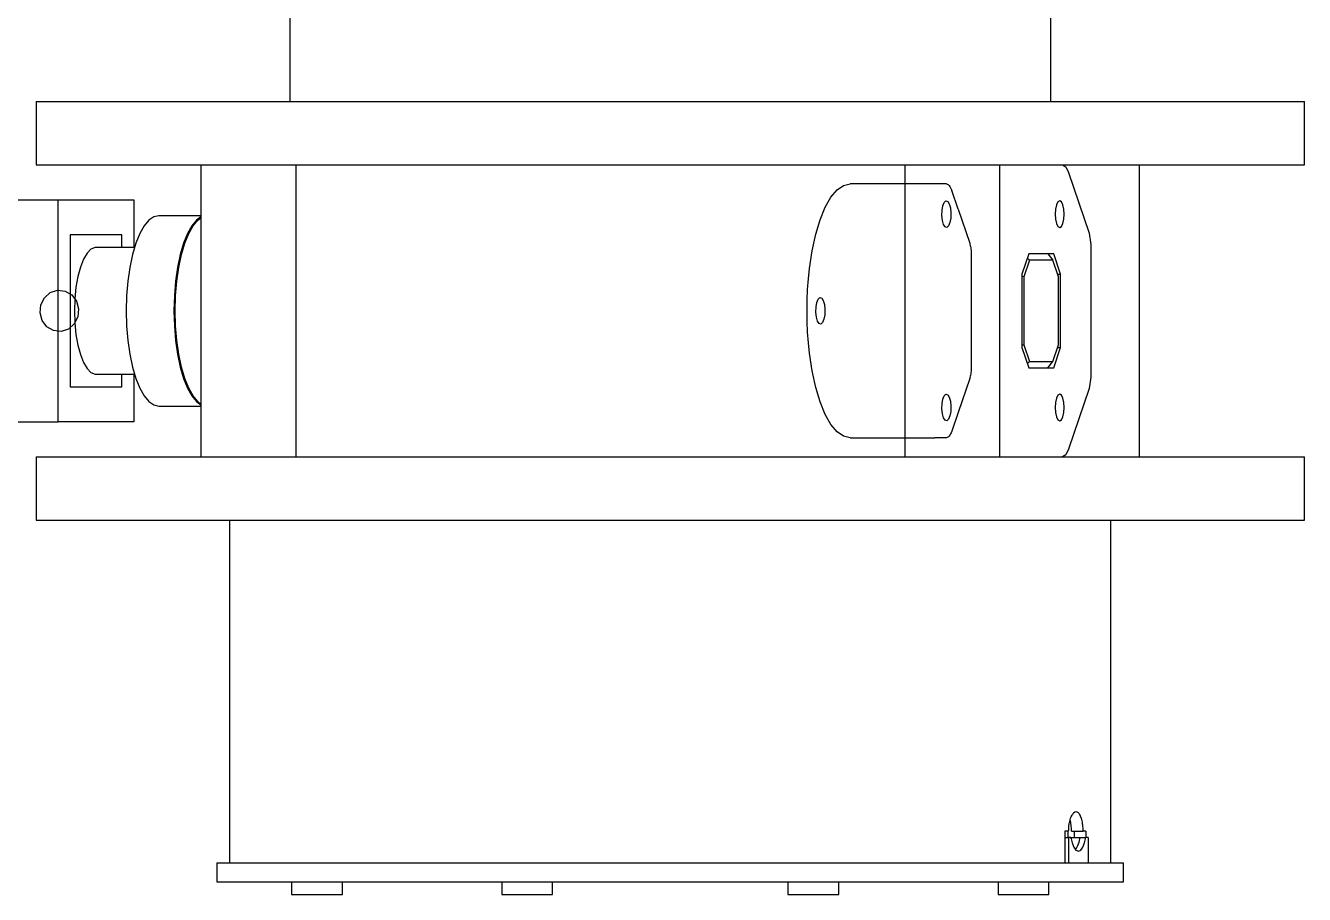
# Model space of a CAD drawing. Header units: millimetres. Extents: x 0 to 420, y 0 to 297.
# Drawn here: x 75.18 to 95.34, y 141.97 to 155.67 of the extents above; entities that cross this region are included whole.
import ezdxf

# ---------------------------------------------------------------- set-up
doc = ezdxf.new("R2010")
doc.units = ezdxf.units.MM

msp = doc.modelspace()

# ---------------------------------------------------------------- linework, layer by layer
at = {"color": 7, "linetype": 'Continuous', "lineweight": 25}
for p, q in [((79.34, 155.971), (79.34, 154.471)), ((91.34, 154.471), (91.34, 155.971)), ((75.34, 154.471), (75.34, 153.471)), ((75.34, 154.471), (95.34, 154.471)), ((95.34, 153.471), (95.34, 154.471)), ((75.34, 153.471), (95.34, 153.471)), ((77.941, 153.471), (77.941, 148.871)), ((79.441, 148.871), (79.441, 153.471)), ((89.039, 153.471), (89.039, 148.871)), ((90.539, 148.871), (90.539, 153.471)), ((91.525, 153.471), (91.577, 153.441)), ((92.739, 148.871), (92.739, 153.471)), ((91.577, 153.441), (91.621, 153.354)), ((91.621, 153.354), (91.947, 152.395)), ((71.459, 152.921), (75.691, 152.921)), ((75.691, 149.421), (75.691, 152.921)), ((75.691, 152.921), (76.882, 152.921)), ((76.882, 152.921), (76.882, 152.171)), ((77.941, 152.671), (77.274, 152.671)), ((75.878, 152.371), (75.878, 149.971)), ((76.695, 152.371), (75.878, 152.371)), ((76.695, 152.171), (76.695, 152.371)), ((91.947, 152.395), (91.973, 152.216)), ((76.893, 152.171), (76.286, 152.171)), ((90.993, 152.071), (90.883, 151.75)), ((91.387, 152.071), (90.993, 152.071)), ((91.293, 152.071), (91.373, 151.971)), ((91.496, 151.75), (91.387, 152.071)), ((91.973, 152.216), (91.973, 150.126)), ((91.007, 151.971), (90.917, 151.709)), ((91.007, 151.971), (90.97, 152.005)), ((91.373, 151.971), (91.007, 151.971)), ((91.462, 151.709), (91.373, 151.971)), ((90.883, 151.75), (90.883, 150.592)), ((90.917, 151.709), (90.883, 151.72)), ((90.917, 151.709), (90.917, 150.634)), ((91.448, 151.75), (91.496, 151.75)), ((91.462, 150.634), (91.462, 151.709)), ((91.496, 150.592), (91.496, 151.75)), ((90.917, 150.634), (90.883, 150.623)), ((90.917, 150.634), (91.007, 150.371)), ((91.373, 150.371), (91.462, 150.634)), ((90.883, 150.592), (90.993, 150.271)), ((91.387, 150.271), (91.496, 150.592)), ((91.448, 150.592), (91.496, 150.592)), ((91.007, 150.371), (90.97, 150.337)), ((90.993, 150.271), (91.387, 150.271)), ((91.007, 150.371), (91.373, 150.371)), ((91.293, 150.271), (91.373, 150.371)), ((76.286, 150.171), (76.893, 150.171)), ((76.695, 149.971), (76.695, 150.171)), ((76.882, 150.171), (76.882, 149.421)), ((91.973, 150.126), (91.947, 149.947)), ((75.878, 149.971), (76.695, 149.971)), ((91.947, 149.947), (91.621, 148.989)), ((77.274, 149.671), (77.941, 149.671)), ((71.459, 149.421), (75.691, 149.421)), ((76.882, 149.421), (75.691, 149.421)), ((75.34, 148.871), (75.34, 147.871)), ((75.34, 148.871), (95.34, 148.871)), ((91.577, 148.902), (91.525, 148.871)), ((91.621, 148.989), (91.577, 148.902)), ((95.34, 147.871), (95.34, 148.871)), ((75.34, 147.871), (95.34, 147.871)), ((78.39, 147.871), (78.39, 142.471)), ((92.29, 142.471), (92.29, 147.871)), ((91.617, 142.971), (91.565, 142.971)), ((91.565, 142.971), (91.565, 142.471)), ((91.57, 142.871), (91.57, 142.971)), ((91.609, 142.971), (91.609, 142.871)), ((91.667, 142.971), (91.851, 142.971)), ((91.708, 142.971), (91.708, 142.871)), ((91.892, 142.971), (91.851, 142.971)), ((91.892, 142.971), (91.892, 142.871)), ((91.565, 142.871), (91.62, 142.871)), ((91.62, 142.871), (91.62, 142.471)), ((91.659, 142.871), (91.62, 142.871)), ((91.663, 142.846), (91.663, 142.871)), ((91.663, 142.871), (91.801, 142.871)), ((91.801, 142.871), (91.893, 142.871)), ((91.932, 142.871), (91.893, 142.871)), ((91.932, 142.871), (91.932, 142.471)), ((78.19, 142.471), (78.19, 142.171)), ((78.19, 142.471), (92.49, 142.471)), ((92.49, 142.171), (92.49, 142.471)), ((78.19, 142.171), (92.49, 142.171)), ((79.37, 142.171), (79.37, 141.971)), ((80.17, 141.971), (80.17, 142.171)), ((82.684, 142.171), (82.684, 141.971)), ((83.484, 141.971), (83.484, 142.171)), ((87.197, 142.171), (87.197, 141.971)), ((87.997, 141.971), (87.997, 142.171)), ((90.511, 142.171), (90.511, 141.971)), ((91.311, 141.971), (91.311, 142.171)), ((79.37, 141.971), (80.17, 141.971)), ((82.684, 141.971), (83.484, 141.971)), ((87.197, 141.971), (87.997, 141.971)), ((90.511, 141.971), (91.311, 141.971))]:
    msp.add_line(p, q, dxfattribs=at)
at = {"color": 7, "linetype": 'Continuous'}
for p, q in [((89.514, 153.171), (88.178, 153.171)), ((89.695, 153.171), (89.514, 153.171)), ((89.879, 152.772), (89.778, 153.069)), ((89.879, 152.772), (90.062, 152.236)), ((90.084, 152.08), (90.084, 150.263)), ((90.062, 150.107), (89.879, 149.57)), ((89.879, 149.57), (89.778, 149.273)), ((88.178, 149.171), (89.514, 149.171)), ((89.695, 149.171), (89.514, 149.171))]:
    msp.add_line(p, q, dxfattribs=at)
at = {"color": 7, "linetype": 'Continuous', "flags": 128}
for points in [[(87.536, 151.838), (87.578, 152.119), (87.635, 152.378), (87.704, 152.608), (87.785, 152.804), (87.875, 152.962), (87.972, 153.077), (88.073, 153.148), (88.178, 153.171)], [(89.695, 153.171), (89.706, 153.17), (89.718, 153.165), (89.729, 153.156), (89.74, 153.145), (89.75, 153.13), (89.76, 153.113), (89.77, 153.092), (89.778, 153.069)], [(89.764, 152.634), (89.75, 152.562), (89.729, 152.51), (89.702, 152.486), (89.674, 152.494), (89.65, 152.533), (89.632, 152.597), (89.624, 152.675), (89.627, 152.757), (89.64, 152.829), (89.662, 152.881), (89.688, 152.904), (89.716, 152.896), (89.741, 152.857), (89.758, 152.794), (89.766, 152.715), (89.764, 152.634)], [(90.062, 152.236), (90.067, 152.22), (90.071, 152.202), (90.075, 152.184), (90.078, 152.164), (90.081, 152.144), (90.083, 152.123), (90.084, 152.102), (90.084, 152.08)], [(87.536, 150.505), (87.519, 150.667), (87.507, 150.833), (87.499, 151.002), (87.497, 151.171), (87.499, 151.341), (87.507, 151.509), (87.519, 151.675), (87.536, 151.838)], [(75.618, 150.86), (75.513, 150.92), (75.438, 151.019), (75.403, 151.14), (75.415, 151.266), (75.472, 151.378), (75.564, 151.458), (75.678, 151.495), (75.797, 151.482), (75.902, 151.422), (75.977, 151.324), (76.012, 151.202), (76, 151.076), (75.943, 150.965), (75.851, 150.884), (75.737, 150.848), (75.618, 150.86)], [(87.776, 151.11), (87.763, 151.038), (87.742, 150.986), (87.715, 150.962), (87.687, 150.97), (87.663, 151.009), (87.645, 151.073), (87.637, 151.151), (87.64, 151.233), (87.653, 151.305), (87.675, 151.357), (87.701, 151.38), (87.729, 151.372), (87.754, 151.333), (87.771, 151.27), (87.779, 151.191), (87.776, 151.11)], [(88.178, 149.171), (88.073, 149.195), (87.972, 149.265), (87.875, 149.381), (87.785, 149.538), (87.704, 149.735), (87.635, 149.965), (87.578, 150.223), (87.536, 150.505)], [(90.084, 150.263), (90.084, 150.241), (90.083, 150.22), (90.081, 150.199), (90.078, 150.178), (90.075, 150.159), (90.071, 150.14), (90.067, 150.123), (90.062, 150.107)], [(89.764, 149.586), (89.75, 149.514), (89.729, 149.462), (89.702, 149.438), (89.674, 149.446), (89.65, 149.485), (89.632, 149.549), (89.624, 149.627), (89.627, 149.709), (89.64, 149.781), (89.662, 149.833), (89.688, 149.856), (89.716, 149.848), (89.741, 149.809), (89.758, 149.746), (89.766, 149.667), (89.764, 149.586)], [(89.778, 149.273), (89.77, 149.25), (89.76, 149.23), (89.75, 149.212), (89.74, 149.198), (89.729, 149.186), (89.718, 149.178), (89.706, 149.173), (89.695, 149.171)]]:
    msp.add_lwpolyline(points, dxfattribs=at)
at = {"color": 7, "linetype": 'Continuous', "lineweight": 25, "flags": 128}
for points in [[(91.41, 152.695), (91.416, 152.615), (91.431, 152.547), (91.454, 152.501), (91.482, 152.485), (91.509, 152.501), (91.532, 152.547), (91.548, 152.615), (91.553, 152.695), (91.548, 152.776), (91.532, 152.844), (91.509, 152.889), (91.482, 152.905), (91.454, 152.889), (91.431, 152.844), (91.416, 152.776), (91.41, 152.695)], [(77.274, 152.671), (77.198, 152.655), (77.119, 152.601), (77.045, 152.512), (76.976, 152.39), (76.914, 152.237), (76.862, 152.057), (76.819, 151.856), (76.788, 151.637), (76.769, 151.407), (76.763, 151.171), (76.769, 150.935), (76.788, 150.705), (76.819, 150.487), (76.862, 150.285), (76.914, 150.106), (76.976, 149.953), (77.045, 149.83), (77.119, 149.741), (77.198, 149.688), (77.274, 149.671)], [(77.941, 152.651), (77.872, 152.601), (77.797, 152.512), (77.728, 152.39), (77.666, 152.237), (77.614, 152.057), (77.572, 151.856), (77.541, 151.637), (77.522, 151.407), (77.515, 151.171), (77.522, 150.935), (77.541, 150.705), (77.572, 150.487), (77.614, 150.285), (77.666, 150.106), (77.728, 149.953), (77.797, 149.83), (77.872, 149.741), (77.941, 149.692)], [(77.941, 149.702), (77.89, 149.741), (77.816, 149.83), (77.747, 149.953), (77.685, 150.106), (77.633, 150.285), (77.59, 150.487), (77.559, 150.705), (77.54, 150.935), (77.534, 151.171), (77.54, 151.407), (77.559, 151.637), (77.59, 151.856), (77.633, 152.057), (77.685, 152.237), (77.747, 152.39), (77.816, 152.512), (77.89, 152.601), (77.941, 152.64)], [(76.286, 152.171), (76.27, 152.17), (76.206, 152.143), (76.145, 152.081), (76.089, 151.986), (76.04, 151.861), (76, 151.712), (75.97, 151.543), (75.952, 151.36), (75.946, 151.171)], [(75.946, 151.171), (75.952, 150.982), (75.97, 150.8), (76, 150.631), (76.04, 150.481), (76.089, 150.357), (76.145, 150.262), (76.206, 150.199), (76.27, 150.172), (76.286, 150.171)], [(91.41, 149.647), (91.416, 149.567), (91.431, 149.499), (91.454, 149.453), (91.482, 149.437), (91.509, 149.453), (91.532, 149.499), (91.548, 149.567), (91.553, 149.647), (91.548, 149.728), (91.532, 149.796), (91.509, 149.841), (91.482, 149.857), (91.454, 149.841), (91.431, 149.796), (91.416, 149.728), (91.41, 149.647)], [(91.659, 142.871), (91.676, 142.784), (91.704, 142.715), (91.738, 142.67), (91.776, 142.655), (91.814, 142.67), (91.848, 142.715), (91.875, 142.784), (91.893, 142.871)]]:
    msp.add_lwpolyline(points, dxfattribs=at)
at = {"color": 7, "linetype": 'Continuous', "lineweight": 25}
msp.add_arc((91.45, 142.89), 0.351, 322.7992, 356.907, dxfattribs=at)
for points, knots in [([(91.851, 142.971), (91.851, 142.994), (91.849, 143.051), (91.836, 143.136), (91.812, 143.212), (91.778, 143.261), (91.739, 143.277), (91.699, 143.259), (91.663, 143.208), (91.634, 143.131), (91.619, 143.047), (91.618, 142.992), (91.617, 142.971)], [0, 0, 0, 0, 0.0736845, 0.1809251, 0.288235, 0.3956149, 0.5029562, 0.6102108, 0.7174656, 0.8248073, 0.9321871, 1, 1, 1, 1]), ([(91.667, 142.971), (91.666, 142.994), (91.665, 143.05), (91.657, 143.115), (91.646, 143.145), (91.644, 143.151)], [0, 0, 0, 0, 0.356257, 0.874872, 1, 1, 1, 1])]:
    msp.add_open_spline(points, degree=3, knots=knots, dxfattribs=at)

doc.saveas('drawing.dxf')
